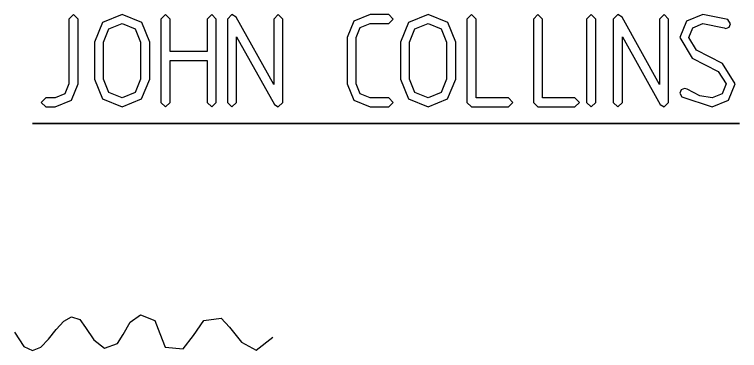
# Model space of a CAD drawing. Header units: metres. Extents: x 0 to 16.5, y 0 to 11.5.
# Drawn here: x 3.926 to 4.683, y 8.912 to 9.263 of the extents above; entities that cross this region are included whole.
import ezdxf

# ---------------------------------------------------------------- set-up
doc = ezdxf.new("R2010")
doc.units = ezdxf.units.M

msp = doc.modelspace()

# ---------------------------------------------------------------- linework, layer by layer
for points in [[(3.98785, 9.26313), (3.98301, 9.25836), (3.98301, 9.19075), (3.97885, 9.18044), (3.96853, 9.17622), (3.95882, 9.17622), (3.954, 9.17144), (3.95882, 9.16667), (3.96853, 9.16667), (3.98557, 9.17372), (3.99262, 9.19075), (3.99262, 9.25836), (3.98785, 9.26313)], [(4.06743, 9.23426), (4.05908, 9.25478), (4.03857, 9.26313), (4.01812, 9.25461), (4.00956, 9.23426), (4.00956, 9.19569), (4.01812, 9.17518), (4.03857, 9.16667), (4.05892, 9.17518), (4.06743, 9.19569), (4.06743, 9.23426)], [(4.08382, 9.16667), (4.0886, 9.17144), (4.0886, 9.21496), (4.12733, 9.21496), (4.12733, 9.17144), (4.13211, 9.16667), (4.13688, 9.17144), (4.13688, 9.25836), (4.13211, 9.26313), (4.12733, 9.25836), (4.12733, 9.22456), (4.0886, 9.22456), (4.0886, 9.25836), (4.08382, 9.26313), (4.079, 9.25836), (4.079, 9.17144), (4.08382, 9.16667)], [(4.15771, 9.26031), (4.15326, 9.26313), (4.14844, 9.25836), (4.14844, 9.17144), (4.15326, 9.16667), (4.15804, 9.17144), (4.15804, 9.23996), (4.19754, 9.16922), (4.20156, 9.16667), (4.20632, 9.17144), (4.20632, 9.25836), (4.20156, 9.26313), (4.19678, 9.25836), (4.19678, 9.19015), (4.15771, 9.26031)], [(4.29753, 9.26313), (4.28049, 9.25612), (4.27344, 9.23904), (4.27344, 9.19075), (4.28049, 9.17372), (4.29753, 9.16667), (4.31685, 9.16667), (4.32161, 9.17144), (4.31685, 9.17622), (4.29753, 9.17622), (4.28722, 9.18044), (4.28304, 9.19075), (4.28304, 9.23904), (4.28722, 9.2494), (4.29753, 9.25358), (4.31685, 9.25358), (4.32161, 9.25836), (4.31685, 9.26313), (4.29753, 9.26313)], [(4.38688, 9.23426), (4.37853, 9.25478), (4.35801, 9.26313), (4.33757, 9.25461), (4.329, 9.23426), (4.329, 9.19569), (4.33757, 9.17518), (4.35801, 9.16667), (4.37836, 9.17518), (4.38688, 9.19569), (4.38688, 9.23426)], [(4.39844, 9.17144), (4.40326, 9.16667), (4.44185, 9.16667), (4.44661, 9.17144), (4.44185, 9.17622), (4.40804, 9.17622), (4.40804, 9.25836), (4.40326, 9.26313), (4.39844, 9.25836), (4.39844, 9.17144)], [(4.46789, 9.17144), (4.47271, 9.16667), (4.51129, 9.16667), (4.51606, 9.17144), (4.51129, 9.17622), (4.47749, 9.17622), (4.47749, 9.25836), (4.47271, 9.26313), (4.46789, 9.25836), (4.46789, 9.17144)], [(4.53304, 9.17144), (4.53304, 9.25836), (4.52826, 9.26313), (4.52344, 9.25836), (4.52344, 9.17144), (4.52826, 9.16667), (4.53304, 9.17144)], [(4.56049, 9.26031), (4.55604, 9.26313), (4.55122, 9.25836), (4.55122, 9.17144), (4.55604, 9.16667), (4.56082, 9.17144), (4.56082, 9.23996), (4.60032, 9.16922), (4.60433, 9.16667), (4.6091, 9.17144), (4.6091, 9.25836), (4.60433, 9.26313), (4.59956, 9.25836), (4.59956, 9.19015), (4.56049, 9.26031)], [(4.66525, 9.21213), (4.63818, 9.22601), (4.63026, 9.23904), (4.63444, 9.24924), (4.64475, 9.25358), (4.66689, 9.24908), (4.66883, 9.24864), (4.67231, 9.25), (4.67378, 9.25342), (4.67079, 9.25792), (4.64475, 9.26313), (4.62771, 9.25612), (4.62067, 9.23904), (4.63368, 9.2175), (4.66092, 9.20361), (4.669, 9.19075), (4.66482, 9.18044), (4.65451, 9.17622), (4.6416, 9.17833), (4.62831, 9.18506), (4.62549, 9.18599), (4.62218, 9.18446), (4.62067, 9.18115), (4.62278, 9.17714), (4.65451, 9.16667), (4.67156, 9.17372), (4.67854, 9.19075), (4.66525, 9.21213)], [(4.05219, 9.18175), (4.03857, 9.17622), (4.02485, 9.18175), (4.01915, 9.19553), (4.01915, 9.23426), (4.02485, 9.24804), (4.03857, 9.25358), (4.05219, 9.24804), (4.05789, 9.23426), (4.05789, 9.19553), (4.05219, 9.18175)], [(4.37164, 9.18175), (4.35801, 9.17622), (4.34429, 9.18175), (4.3386, 9.19553), (4.3386, 9.23426), (4.34429, 9.24804), (4.35801, 9.25358), (4.37164, 9.24804), (4.37733, 9.23426), (4.37733, 9.19553), (4.37164, 9.18175)], [(3.94504, 9.14942), (3.94504, 9.14942), (4.68306, 9.14942), (3.94504, 9.14942)]]:
    msp.add_lwpolyline(points, close=True)
msp.add_lwpolyline([(3.92622, 8.93164), (3.93599, 8.91667), (3.94504, 8.91243), (3.95356, 8.91596), (3.96175, 8.92421), (3.96972, 8.93425), (3.97771, 8.94299), (3.98583, 8.94754), (3.99436, 8.94482), (4.00043, 8.93631), (4.009, 8.92344), (4.02013, 8.91499), (4.0339, 8.91976), (4.0395, 8.92925), (4.04699, 8.942), (4.05761, 8.94965), (4.07269, 8.9439), (4.07785, 8.93028), (4.08361, 8.91581), (4.10215, 8.91407), (4.11312, 8.92811), (4.12381, 8.94358), (4.14182, 8.94601), (4.15061, 8.9369), (4.16314, 8.92106), (4.17854, 8.91282), (4.19586, 8.92622)])

doc.saveas('drawing.dxf')
